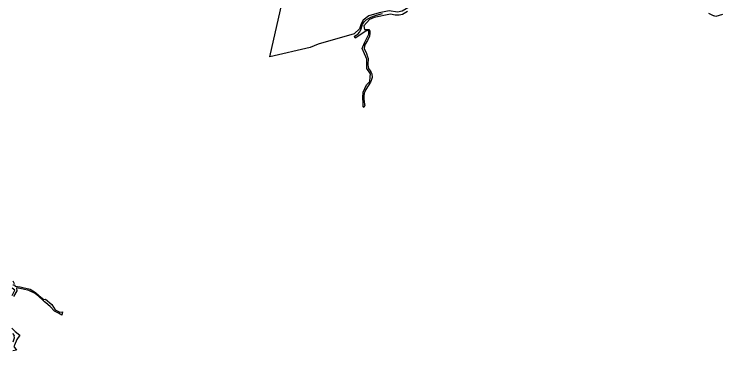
# Model space of a CAD drawing. Header units: metres. Extents: x 425810 to 429904, y 275710 to 280356.
# Drawn here: x 427282 to 428605, y 276027 to 276658 of the extents above; entities that cross this region are included whole.
import ezdxf

# ---------------------------------------------------------------- set-up
doc = ezdxf.new("R2010")
doc.units = ezdxf.units.M
doc.layers.add('00_지적', color=6, linetype='Continuous')

msp = doc.modelspace()

# ---------------------------------------------------------------- linework, layer by layer
at = {"layer": '00_지적', "linetype": 'Continuous', "flags": 128}
msp.add_lwpolyline([(427669.1, 276786), (427727.9, 276788.2), (427876.7, 276709), (427980.4, 276722.6), (428039.4, 276696.1), (428038.4, 276687.2), (428037.3, 276681.8), (428035.5, 276678.4), (428009.6, 276663.3), (428000.6, 276661.1), (427985.3, 276663.8), (427966.2, 276660.1), (427946.8, 276654.3), (427936.4, 276646.5), (427932.7, 276639.6), (427929.3, 276630.2), (427919.8, 276620.4), (427851.9, 276601.2), (427837.3, 276595), (427761.3, 276577.6), (427784.9, 276679.4), (427634.8, 276722.1), (427669.1, 276786)], close=True, dxfattribs=at)
for points in [[(428019.8, 276662.3), (428010.1, 276657.1), (428003.8, 276655.4), (428001.3, 276655.4), (427996.5, 276655.7), (427988, 276657.6), (427957.3, 276651.5), (427948.2, 276647.6), (427937.9, 276635.9), (427938.7, 276629.1), (427947.4, 276628.5), (427948.7, 276625.8), (427949.1, 276621.1), (427948.3, 276616.3), (427944.4, 276608.3), (427940.2, 276601.6), (427938.7, 276597.6), (427938.4, 276593.2), (427942.6, 276583.6), (427944.9, 276577.7), (427945.6, 276574.9), (427945.2, 276562.7), (427945.8, 276558.8), (427946.7, 276555.9), (427949.4, 276551.5), (427951.5, 276548.6), (427953, 276545.6), (427953.2, 276539), (427951.7, 276533.2), (427950.5, 276530.5), (427941.2, 276516.3), (427939.3, 276512.3), (427938.4, 276509.4), (427937.7, 276503.9), (427937.9, 276498.1), (427939.2, 276489.2), (427939.3, 276487), (427937.7, 276482.8), (427936.6, 276483.8), (427936.7, 276491.8), (427936, 276500.8), (427936.7, 276511.3), (427942.9, 276524.9), (427949, 276531.5), (427949.9, 276540), (427950.2, 276545.6), (427943.5, 276555.7), (427943.6, 276573.1), (427934.9, 276593.1), (427938.9, 276603.9), (427946.9, 276619.9), (427946.8, 276626.7), (427941.2, 276625.4), (427921.8, 276612.8), (427920.4, 276616.4), (427923.3, 276618.3), (427927, 276621), (427929.7, 276624), (427932, 276627.9), (427935.3, 276638.2), (427938.1, 276643.3), (427941.8, 276646.7), (427946.6, 276649.7), (427951, 276651.7), (427959.4, 276655.1), (427965.7, 276656.9), (427973, 276658.6)], [(428609.8, 276657.2), (428597.4, 276652.9), (428593.8, 276654.1), (428593, 276654.4), (428584.7, 276658.6)], [(427279.8, 276157.9), (427282.4, 276153.4), (427281.6, 276153.2)], [(427279.8, 276150.4), (427282.5, 276150.5), (427284, 276148.2), (427293.7, 276146.8), (427298.7, 276145.8), (427304.1, 276144.5), (427312.5, 276142.5), (427322.5, 276136.3), (427328.6, 276130.9), (427337.9, 276123.5), (427341.3, 276123.6), (427352.7, 276113.7), (427359.1, 276103.9), (427367.8, 276099.6), (427372.7, 276100.1), (427371.7, 276094.1), (427365.2, 276097.7), (427358, 276101.4), (427349.6, 276110.4), (427341.5, 276116.9), (427339.4, 276118.6), (427336, 276121.8), (427328.8, 276128.6), (427321.8, 276134.5), (427310, 276140.2), (427299.1, 276142.5), (427286.5, 276144.8), (427286.5, 276144.5), (427287.3, 276139.2), (427281.3, 276129.1)], [(427278.6, 276131), (427283.8, 276140.9), (427278.7, 276144.4)], [(427277.6, 276069.6), (427284.2, 276063.5), (427292.7, 276056.2), (427287.4, 276048.1), (427283, 276037.9), (427281.6, 276035.2), (427286.4, 276028.4), (427279.5, 276027.1)], [(427280.6, 276044), (427282.9, 276051.4), (427282.5, 276055.4), (427282.7, 276056.1), (427279.6, 276059.3)]]:
    msp.add_lwpolyline(points, dxfattribs=at)

doc.saveas('drawing.dxf')
